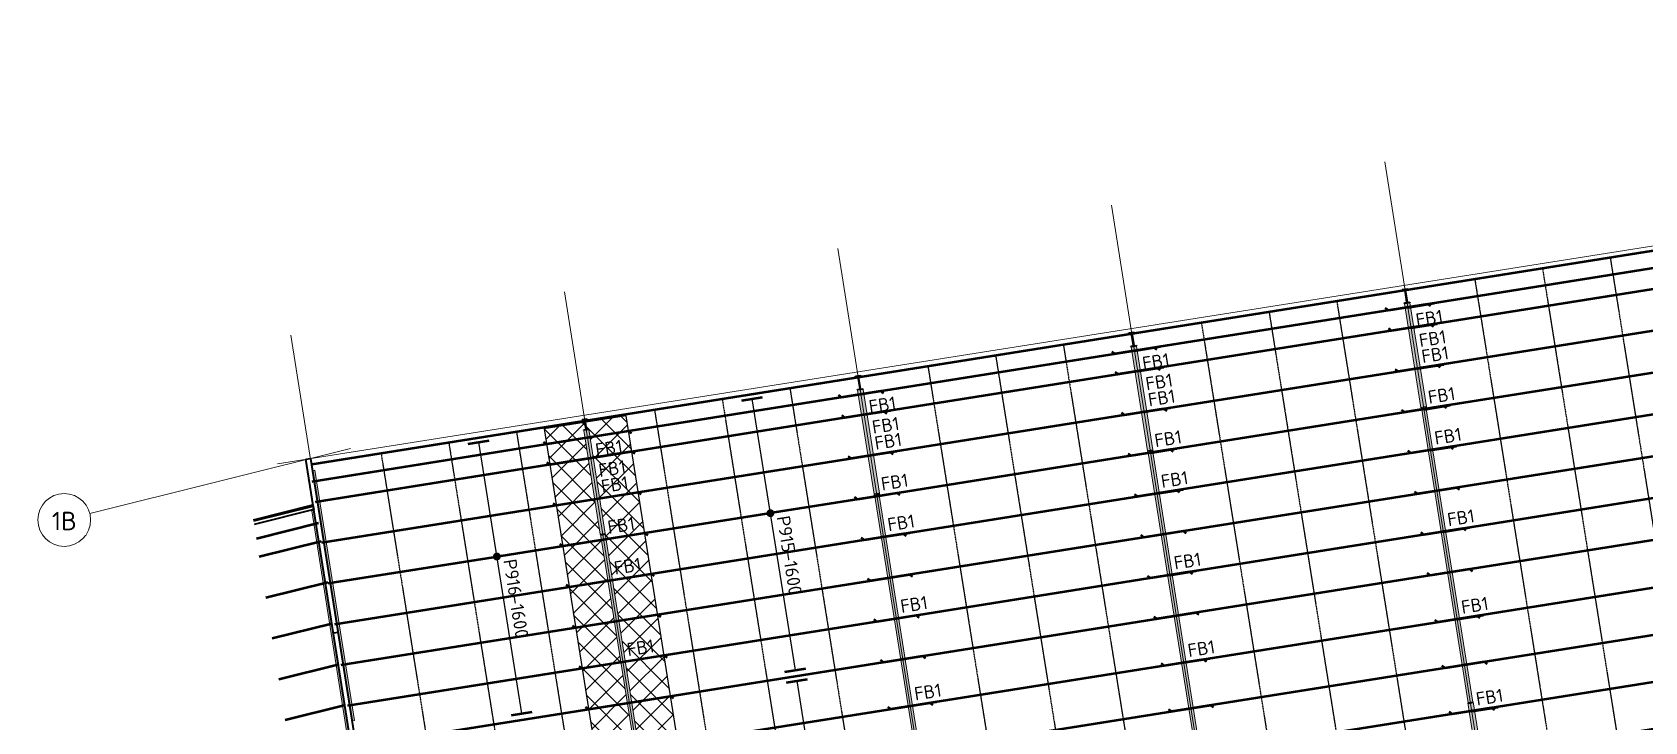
# Model space of a CAD drawing. Header units: millimetres. Extents: x 632 to 248581, y -2790 to 4057238.
# Drawn here: x 21104 to 82256, y 4028550 to 4054690 of the extents above; entities that cross this region are included whole.
import ezdxf

# ---------------------------------------------------------------- set-up
doc = ezdxf.new("R2010")
doc.units = ezdxf.units.MM
doc.linetypes.add('Dash', pattern=[7, 5, -2])
doc.linetypes.add('Hidden', pattern=[4, 3, -1])
for name, color, linetype, lineweight in [('A-010-M_LINE', 90, 'Continuous', 13), ('A-200-M_WALL_EXT', 113, 'Continuous', 13), ('S-280-A_STRUCT_FRAME', 2, 'Continuous', 18), ('S-280-M_COLUMN', 52, 'Continuous', 13), ('S-280-M_STRUCT_FRAME', 12, 'Continuous', 13), ('Z-000-T_TEXT', 131, 'Continuous', 25), ('Z-030-M_GRID', 191, 'Continuous', 13), ('Z-033_T_GRIDREF', 31, 'Continuous', 13), ('Z-060-M_DETAIL', 92, 'Continuous', 25)]:
    doc.layers.add(name, color=color, linetype=linetype, lineweight=lineweight)
doc.styles.add('ISOCPEUR_1', font='isocpeur.ttf', dxfattribs={"height": 700})
doc.styles.add('ISOCPEUR_2', font='isocpeur.ttf', dxfattribs={"height": 500})
doc.styles.add('ISOCPEUR_3', font='isocpeur.ttf', dxfattribs={"height": 2.5})

# ---------------------------------------------------------------- blocks, each defined once
blk = doc.blocks.new('NRP_Framing-Steel-Purlin C - P946 - EC250-24-4033922-S6_011 - UPPER PURLIN PLAN - PART 3')
at = {"layer": 'S-280-M_STRUCT_FRAME', "color": 1, "lineweight": 50}
blk.add_line((-2328154, 4036176), (-2325906, 4036736), dxfattribs=at)
blk.add_line((-2328154, 4036176), (-2325906, 4036736), dxfattribs=at)
blk = doc.blocks.new('NRP_Framing-Steel-Purlin C - P946 - EC250-24-4133020-S6_011 - UPPER PURLIN PLAN - PART 3')
at = {"layer": 'S-280-M_STRUCT_FRAME', "color": 1, "lineweight": 50}
blk.add_line((-2235857, 4052639), (-2325947, 4038306), dxfattribs=at)
blk.add_line((-2235857, 4052639), (-2325947, 4038306), dxfattribs=at)
blk = doc.blocks.new('NRP_Framing-Steel-Purlin Z - P916 - EZ250-24-4044863-S6_011 - UPPER PURLIN PLAN - PART 3')
at = {"layer": 'S-280-M_STRUCT_FRAME', "color": 1, "lineweight": 50}
blk.add_line((-2327938, 4034812), (-2325590, 4035397), dxfattribs=at)
blk = doc.blocks.new('NRP_Framing-Steel-Purlin Z - P916 - EZ250-24-4104541-S6_011 - UPPER PURLIN PLAN - PART 3')
at = {"layer": 'S-280-M_STRUCT_FRAME', "color": 1, "lineweight": 50}
blk.add_line((-2328047, 4035503), (-2325699, 4036089), dxfattribs=at)
blk = doc.blocks.new('NRP_Framing-Steel-Purlin Z - P916 - EZ250-24-4044943-S6_011 - UPPER PURLIN PLAN - PART 3')
at = {"layer": 'S-280-M_STRUCT_FRAME', "color": 1, "lineweight": 50}
blk.add_line((-2327692, 4033258), (-2325343, 4033844), dxfattribs=at)
blk = doc.blocks.new('NRP_Framing-Steel-Purlin Z - P916 - EZ250-24-4044941-S6_011 - UPPER PURLIN PLAN - PART 3')
at = {"layer": 'S-280-M_STRUCT_FRAME', "color": 1, "lineweight": 50}
blk.add_line((-2327447, 4031712), (-2325182, 4032277), dxfattribs=at)
blk = doc.blocks.new('NRP_Framing-Steel-Purlin Z - P916 - EZ250-24-4044940-S6_011 - UPPER PURLIN PLAN - PART 3')
at = {"layer": 'S-280-M_STRUCT_FRAME', "color": 1, "lineweight": 50}
blk.add_line((-2327202, 4030166), (-2324962, 4030725), dxfattribs=at)
blk = doc.blocks.new('NRP_Framing-Steel-Purlin Z - P916 - EZ250-24-4044939-S6_011 - UPPER PURLIN PLAN - PART 3')
at = {"layer": 'S-280-M_STRUCT_FRAME', "color": 1, "lineweight": 50}
blk.add_line((-2326957, 4028620), (-2324717, 4029179), dxfattribs=at)
blk = doc.blocks.new('NRP_Framing-Steel-Purlin Z - P915 - EZ250-19-4046629-S6_011 - UPPER PURLIN PLAN - PART 3')
at = {"layer": 'S-280-M_STRUCT_FRAME', "color": 3, "lineweight": 50}
for p, q in [((-2250939, 4039280), (-2262790, 4037395)), ((-2250824, 4039198), (-2250939, 4039280)), ((-2262790, 4037395), (-2262904, 4037477))]:
    blk.add_line(p, q, dxfattribs=at)
blk = doc.blocks.new('NRP_Framing-Steel-Purlin Z - P915 - EZ250-19-4046631-S6_011 - UPPER PURLIN PLAN - PART 3')
at = {"layer": 'S-280-M_STRUCT_FRAME', "color": 3, "lineweight": 50}
for p, q in [((-2302787, 4031032), (-2315452, 4029017)), ((-2302672, 4030949), (-2302787, 4031032)), ((-2315452, 4029017), (-2315567, 4029099))]:
    blk.add_line(p, q, dxfattribs=at)
blk = doc.blocks.new('NRP_Framing-Steel-Purlin Z - P916 - EZ250-24-4046571-S6_011 - UPPER PURLIN PLAN - PART 3')
at = {"layer": 'S-280-M_STRUCT_FRAME', "color": 1, "lineweight": 50}
for p, q in [((-2312341, 4029512), (-2324353, 4027601)), ((-2312227, 4029429), (-2312341, 4029512))]:
    blk.add_line(p, q, dxfattribs=at)
blk = doc.blocks.new('NRP_Framing-Steel-Purlin Z - P916 - EZ250-24-4046795-S6_011 - UPPER PURLIN PLAN - PART 3')
at = {"layer": 'S-280-M_STRUCT_FRAME', "color": 1, "lineweight": 50}
for p, q in [((-2313076, 4034150), (-2325087, 4032239)), ((-2312962, 4034067), (-2313076, 4034150))]:
    blk.add_line(p, q, dxfattribs=at)
blk = doc.blocks.new('NRP_Framing-Steel-Purlin Z - P915 - EZ250-19-V3-S6_011 - UPPER PURLIN PLAN - PART 3')
at = {"layer": 'S-280-M_STRUCT_FRAME', "color": 3, "lineweight": 50}
for p, q in [((-2303766, 4037216), (-2308408, 4036478)), ((-2303652, 4037134), (-2303766, 4037216)), ((-2308703, 4036431), (-2316432, 4035201)), ((-2316432, 4035201), (-2316546, 4035284))]:
    blk.add_line(p, q, dxfattribs=at)
blk = doc.blocks.new('NRP_Framing-Steel-Purlin Z - P916 - EZ250-24-V4-S6_011 - UPPER PURLIN PLAN - PART 3')
at = {"layer": 'S-280-M_STRUCT_FRAME', "color": 1, "lineweight": 50}
for p, q in [((-2313321, 4035696), (-2318778, 4034828)), ((-2313206, 4035614), (-2313321, 4035696)), ((-2319072, 4034781), (-2325333, 4033785))]:
    blk.add_line(p, q, dxfattribs=at)
blk = doc.blocks.new('NRP_Framing-Steel-Purlin Z - P914 - EZ250-15-4047702-S6_011 - UPPER PURLIN PLAN - PART 3')
at = {"layer": 'S-280-M_STRUCT_FRAME', "color": 150, "lineweight": 50}
for p, q in [((-2249555, 4030544), (-2261406, 4028659)), ((-2249440, 4030462), (-2249555, 4030544)), ((-2261406, 4028659), (-2261520, 4028742))]:
    blk.add_line(p, q, dxfattribs=at)
blk = doc.blocks.new('NRP_Framing-Steel-EA - RA728 - 90x90x8EA-4104764-S6_011 - UPPER PURLIN PLAN - PART 3')
at = {"layer": 'S-280-M_STRUCT_FRAME', "linetype": 'Dash'}
blk.add_hatch(color=9, dxfattribs=at).paths.add_polyline_path([(-2323128, 4018732), (-2323039, 4018746), (-2325860, 4036557), (-2325949, 4036543), (-2324277, 4025985)])
at = {"layer": 'S-280-M_STRUCT_FRAME', "color": 55}
for p, q in [((-2325949, 4036543), (-2325860, 4036557)), ((-2323128, 4018732), (-2325949, 4036543)), ((-2325860, 4036557), (-2324087, 4025364)), ((-2323039, 4018746), (-2323128, 4018732)), ((-2323128, 4018731), (-2323047, 4018744)), ((-2323128, 4018732), (-2323128, 4018731))]:
    blk.add_line(p, q, dxfattribs=at)
at = {"layer": 'S-280-M_STRUCT_FRAME', "color": 55, "linetype": 'Dash'}
for p, q in [((-2323047, 4018744), (-2323046, 4018737)), ((-2323046, 4018737), (-2323038, 4018738))]:
    blk.add_line(p, q, dxfattribs=at)
blk = doc.blocks.new('NRP_Bridging Plan _v2_ - 3 Rows-4056164-S6_011 - UPPER PURLIN PLAN - PART 3')
at = {"layer": 'Z-060-M_DETAIL', "linetype": 'Hidden'}
for p, q in [((2270, -10100), (2270, 9588)), ((4870, -10100), (4870, 9588)), ((7470, -10100), (7470, 9588))]:
    blk.add_line(p, q, dxfattribs=at)
blk = doc.blocks.new('NRP_Extent _v2_ - 1-200-4253864-S6_011 - UPPER PURLIN PLAN - PART 3')
at = {"layer": 'Z-060-M_DETAIL'}
blk.add_hatch(color=256, dxfattribs=at).paths.add_polyline_path([(145, -39), (150, 0), (145, 39), (130, 75), (106, 106), (75, 130), (39, 145), (0, 150), (-39, 145), (-75, 130), (-106, 106), (-130, 75), (-145, 39), (-150, 0), (-145, -39), (-130, -75), (-106, -106), (-75, -130), (-39, -145), (0, -150), (39, -145), (75, -130), (106, -106), (130, -75)])
at = {"layer": 'Z-060-M_DETAIL', "lineweight": 50}
for p, q in [((-4395, -400), (-4395, 400)), ((6032, -400), (6032, 400))]:
    blk.add_line(p, q, dxfattribs=at)
at = {"layer": 'Z-060-M_DETAIL'}
blk.add_line((6032, 0), (-4395, 0), dxfattribs=at)
blk = doc.blocks.new('NRP_Extent _v2_ - 1-200-4253866-S6_011 - UPPER PURLIN PLAN - PART 3')
at = {"layer": 'Z-060-M_DETAIL'}
blk.add_hatch(color=256, dxfattribs=at).paths.add_polyline_path([(145, -39), (150, 0), (145, 39), (130, 75), (106, 106), (75, 130), (39, 145), (0, 150), (-39, 145), (-75, 130), (-106, 106), (-130, 75), (-145, 39), (-150, 0), (-145, -39), (-129, -76), (-106, -106), (-75, -130), (-39, -145), (0, -150), (39, -145), (75, -130), (106, -106), (130, -75)])
at = {"layer": 'Z-060-M_DETAIL', "lineweight": 50}
for p, q in [((-3358, -400), (-3358, 400)), ((5087, -400), (5087, 400))]:
    blk.add_line(p, q, dxfattribs=at)
at = {"layer": 'Z-060-M_DETAIL'}
blk.add_line((5087, 0), (-3358, 0), dxfattribs=at)
blk = doc.blocks.new('Grid - NRP_Grid-Head-320187-S6_011 - UPPER PURLIN PLAN - PART 3')
at = {"layer": 'Z-033_T_GRIDREF'}
blk.add_circle((0, 0), 5, dxfattribs=at)
blk = doc.blocks.new('NRP_Fly Brace BN - FB1-4028766-S6_011 - UPPER PURLIN PLAN - PART 3')
at = {"layer": 'Z-000-T_TEXT'}
blk.add_line((0, 0), (5, 0), dxfattribs=at)
at = {"layer": 'Z-000-T_TEXT', "lineweight": 13, "insert": (1.11, 3.49), "char_height": 2.5, "width": 6.0928, "attachment_point": 1, "style": 'ISOCPEUR_3'}
blk.add_mtext('FB1', dxfattribs=at)
blk = doc.blocks.new('NRP_Fly Brace BN - FB1-4067984-S6_011 - UPPER PURLIN PLAN - PART 3')
at = {"layer": 'Z-000-T_TEXT'}
blk.add_line((0, 0), (5, 0), dxfattribs=at)
at = {"layer": 'Z-000-T_TEXT', "lineweight": 13, "insert": (1.11, -1.27), "char_height": 2.5, "width": 6.0928, "attachment_point": 1, "style": 'ISOCPEUR_3'}
blk.add_mtext('FB1', dxfattribs=at)

msp = doc.modelspace()

# ---------------------------------------------------------------- hatches: boundary and pattern name
at = {"layer": 'S-280-M_COLUMN'}
for points in [[(73143.3, 4044412.2), (73349.7, 4044444.9), (73347.6, 4044458), (73255.8, 4044445.3), (73249.9, 4044449.6), (73247, 4044456.2), (73173.6, 4044931.4), (73177.9, 4044937.2), (73184.5, 4044940.2), (73269.1, 4044953.6), (73267.1, 4044966.6), (73060.7, 4044933.9), (73062.7, 4044920.9), (73154.6, 4044933.5), (73160.4, 4044929.3), (73163.4, 4044922.7), (73236.7, 4044447.5), (73232.5, 4044441.6), (73225.9, 4044438.7), (73141.2, 4044425.3)], [(62772.6, 4042769.6), (62979, 4042802.3), (62976.9, 4042815.3), (62885.1, 4042802.7), (62879.2, 4042807), (62876.3, 4042813.6), (62802.9, 4043288.8), (62807.2, 4043294.6), (62813.8, 4043297.6), (62898.4, 4043311), (62896.4, 4043324), (62689.9, 4043291.3), (62692, 4043278.3), (62783.8, 4043290.9), (62789.7, 4043286.7), (62792.7, 4043280), (62866, 4042804.9), (62861.8, 4042799), (62855.1, 4042796.1), (62770.5, 4042782.7)], [(52401.8, 4041127), (52608.3, 4041159.7), (52606.2, 4041172.7), (52514.4, 4041160.1), (52508.5, 4041164.3), (52505.5, 4041171), (52432.2, 4041646.1), (52436.4, 4041652), (52443.1, 4041654.9), (52527.7, 4041668.3), (52525.6, 4041681.4), (52319.2, 4041648.7), (52321.3, 4041635.7), (52413.1, 4041648.3), (52419, 4041644), (52421.9, 4041637.4), (52495.3, 4041162.2), (52491, 4041156.4), (52484.4, 4041153.4), (52399.8, 4041140)], [(42027.4, 4039607.1), (42203.2, 4039634.9), (42201.2, 4039647.6), (42122.5, 4039636.7), (42117.8, 4039640.1), (42115.4, 4039645.5), (42060, 4040005), (42063.4, 4040009.8), (42068.8, 4040012.2), (42141.6, 4040023.7), (42139.6, 4040036.3), (41963.8, 4040008.5), (41965.8, 4039995.9), (42044.5, 4040006.8), (42049.2, 4040003.3), (42051.6, 4039997.9), (42107, 4039638.4), (42103.6, 4039633.7), (42098.2, 4039631.3), (42025.4, 4039619.7)]]:
    msp.add_hatch(color=256, dxfattribs=at).paths.add_polyline_path(points)
at = {"layer": 'S-280-M_STRUCT_FRAME'}
for points in [[(73768.5, 4040465.2), (73974.9, 4040497.9), (73351.2, 4044435.6), (73144.8, 4044402.9), (73504, 4042134.5)], [(63397.7, 4038822.6), (63604.2, 4038855.3), (62980.5, 4042793), (62774, 4042760.3), (62873.2, 4042134.5)], [(53027, 4037180), (53233.4, 4037212.7), (52609.8, 4041150.4), (52403.3, 4041117.7), (52881.7, 4038097.2)], [(73775.5, 4040420.9), (73794.2, 4040423.9), (73787.3, 4040467), (73768.6, 4040464.1)], [(73956.2, 4040494.6), (73787.3, 4040467.8), (75561.1, 4029268.7), (75730, 4029295.5)], [(73963.1, 4040450.6), (73981.9, 4040453.6), (73974.9, 4040496.7), (73956.3, 4040493.8), (73963.1, 4040451)], [(73982.1, 4040452.4), (73981.9, 4040453.6), (73972.3, 4040451)], [(42023, 4039596.5), (42646.7, 4035658.8), (42834.3, 4035688.6), (42210.6, 4039626.3)], [(63404.8, 4038778.3), (63423.5, 4038781.2), (63416.6, 4038824.4), (63397.9, 4038821.5)], [(63585.5, 4038852), (63416.6, 4038825.2), (65190.4, 4027626.1), (65359.3, 4027652.9)], [(63592.4, 4038808), (63611.2, 4038811), (63604.2, 4038854.1), (63585.6, 4038851.2), (63592.4, 4038808.4)], [(63611.4, 4038809.8), (63611.2, 4038811), (63601.6, 4038808.4)], [(31819.1, 4038083.2), (31730.2, 4038069.1), (33232.7, 4028583.1), (33321.6, 4028597.2)], [(53034, 4037135.6), (53052.8, 4037138.6), (53045.8, 4037181.8), (53027.2, 4037178.8)], [(54819.7, 4025983.5), (54988.6, 4026010.3), (53214.7, 4037209.3), (53045.8, 4037182.6), (54819.4, 4025985.4)], [(53221.7, 4037165.4), (53240.5, 4037168.3), (53233.4, 4037211.5), (53214.9, 4037208.6), (53221.6, 4037165.8)], [(53240.6, 4037167.2), (53240.5, 4037168.3), (53230.9, 4037165.8)], [(42652.7, 4035620.7), (42662.1, 4035622.2), (42654.8, 4035658.8), (42646.9, 4035657.6)], [(44449, 4024340.9), (44617.8, 4024367.6), (42825, 4035686.7), (42656.1, 4035660), (44188.5, 4025985.4)], [(42831, 4035649), (42840.4, 4035650.4), (42834.3, 4035687.3), (42825.1, 4035685.8), (42829.7, 4035657.3)], [(42840.6, 4035649.2), (42840.4, 4035650.4), (42831.2, 4035647.8)], [(76166, 4025328.3), (76372.4, 4025361), (75748.8, 4029298.1), (75542.4, 4029265.4), (76061.9, 4025985.4)], [(75730, 4029295.5), (75694.3, 4029289.4), (75697.2, 4029289.9)], [(33233.9, 4028575.3), (33241.8, 4028576.6), (33240.7, 4028583.7), (33232.7, 4028583.1)]]:
    msp.add_hatch(color=9, dxfattribs=at).paths.add_polyline_path(points)
at = {"layer": 'Z-060-M_DETAIL', "lineweight": 18}
h = msp.add_hatch(dxfattribs=at)
h.set_pattern_fill('FP_4', color=8, style=0, pattern_type=2)
h.set_pattern_definition([(45, (2357652.53, 0), (-424.26407, 424.26407), []), (135, (2357652.53, 0), (-424.26407, -424.26407), [])])
h.paths.add_polyline_path([(46698.9, 4000614.6), (49810.5, 4001105.2), (46734.2, 4020527.4), (45281.8, 4020297.4), (45883.8, 4016496.6), (45865.1, 4016492.9), (47645.4, 4005263.3), (47653.4, 4005263.3), (48283.1, 4001287.5), (48095.5, 4001257.8), (47465.7, 4005234.9), (47474.9, 4005236.3), (45696.1, 4016466.8), (45677.4, 4016463.9), (45075.3, 4020264.7), (43622.9, 4020034.6), (46517.2, 4001761.7)])
h.paths.add_polyline_path([(43579.9, 4020306.2), (45032.3, 4020536.3), (44430.2, 4024337.5), (44449, 4024340.9), (42660.8, 4035620.7), (42652.7, 4035620.7), (42023, 4039596.5), (42210.6, 4039626.3), (42840.4, 4035649.2), (42831.2, 4035647.7), (44620, 4024367.6), (44636.7, 4024370.2), (45238.7, 4020569), (46691.1, 4020799), (43626.3, 4040148.8), (40515.4, 4039653.9), (43306.4, 4022033)])

# ---------------------------------------------------------------- linework, layer by layer
at = {"layer": 'A-010-M_LINE', "lineweight": 25}
for p, q in [((43626.3, 4040148.8), (40515.4, 4039653.9)), ((49810.5, 4001105.2), (43626.3, 4040148.8)), ((40515.4, 4039653.9), (46698.9, 4000614.6))]:
    msp.add_line(p, q, dxfattribs=at)
at = {"layer": 'A-200-M_WALL_EXT', "lineweight": 35}
for p, q in [((31484.7, 4038500.6), (31657.5, 4038528)), ((35649.9, 4012203.4), (31484.7, 4038500.6)), ((31657.5, 4038528), (35822.7, 4012230.8)), ((29494, 4036206.8), (31742.9, 4036769.4)), ((31742.9, 4036769.4), (31785.3, 4036599.6)), ((31785.3, 4036599.6), (29521.5, 4036033.3)), ((32527.6, 4031916), (32700.5, 4031943.4))]:
    msp.add_line(p, q, dxfattribs=at)
at = {"layer": 'S-280-M_COLUMN', "lineweight": 35}
for p, q in [((73060.7, 4044933.9), (73267.1, 4044966.6)), ((73062.7, 4044920.9), (73060.7, 4044933.9)), ((73147.4, 4044934.3), (73062.7, 4044920.9)), ((73237.5, 4044454.7), (73163.4, 4044922.7)), ((73172.9, 4044924.2), (73247, 4044456.2)), ((73269.1, 4044953.6), (73184.5, 4044940.2)), ((73267.1, 4044966.6), (73269.1, 4044953.6)), ((73141.2, 4044425.3), (73225.9, 4044438.7)), ((73143.3, 4044412.2), (73141.2, 4044425.3)), ((73349.7, 4044444.9), (73143.3, 4044412.2)), ((73263, 4044444.6), (73347.6, 4044458)), ((73347.6, 4044458), (73349.7, 4044444.9)), ((62689.9, 4043291.3), (62896.4, 4043324)), ((62692, 4043278.3), (62689.9, 4043291.3)), ((62776.6, 4043291.7), (62692, 4043278.3)), ((62770.5, 4042782.7), (62855.1, 4042796.1)), ((62772.6, 4042769.6), (62770.5, 4042782.7)), ((62979, 4042802.3), (62772.6, 4042769.6)), ((62866.8, 4042812.1), (62792.7, 4043280)), ((62802.1, 4043281.5), (62876.3, 4042813.6)), ((62898.4, 4043311), (62813.8, 4043297.6)), ((62892.3, 4042801.9), (62976.9, 4042815.3)), ((62896.4, 4043324), (62898.4, 4043311)), ((62976.9, 4042815.3), (62979, 4042802.3)), ((52319.2, 4041648.7), (52525.6, 4041681.4)), ((52321.3, 4041635.7), (52319.2, 4041648.7)), ((52405.9, 4041649.1), (52321.3, 4041635.7)), ((52496.1, 4041169.5), (52421.9, 4041637.4)), ((52431.4, 4041638.9), (52505.5, 4041171)), ((52527.7, 4041668.3), (52443.1, 4041654.9)), ((52525.6, 4041681.4), (52527.7, 4041668.3)), ((52399.8, 4041140), (52484.4, 4041153.4)), ((52401.8, 4041127), (52399.8, 4041140)), ((52608.3, 4041159.7), (52401.8, 4041127)), ((52521.6, 4041159.3), (52606.2, 4041172.7)), ((52606.2, 4041172.7), (52608.3, 4041159.7)), ((41963.8, 4040008.5), (42139.6, 4040036.3)), ((41965.8, 4039995.9), (41963.8, 4040008.5)), ((42038.6, 4040007.4), (41965.8, 4039995.9)), ((42107.6, 4039644.3), (42051.6, 4039997.9)), ((42059.3, 4039999.1), (42115.4, 4039645.5)), ((42141.6, 4040023.7), (42068.8, 4040012.2)), ((42139.6, 4040036.3), (42141.6, 4040023.7)), ((42025.4, 4039619.7), (42098.2, 4039631.3)), ((42027.4, 4039607.1), (42025.4, 4039619.7)), ((42203.2, 4039634.9), (42027.4, 4039607.1)), ((42128.4, 4039636.1), (42201.2, 4039647.6)), ((42201.2, 4039647.6), (42203.2, 4039634.9))]:
    msp.add_line(p, q, dxfattribs=at)
for centre, radius, start, end in [((73149.6, 4044920.5), 14, 9.000328, 99.000328), ((73186.7, 4044926.4), 14, 99.000328, 189.000328), ((73223.7, 4044452.5), 14, 279.000328, 9.000328), ((73260.8, 4044458.4), 14, 189.000328, 279.000328), ((62778.8, 4043277.9), 14, 9.000328, 99.000328), ((62816, 4043283.7), 14, 99.000328, 189.000328), ((62853, 4042809.9), 14, 279.000328, 9.000328), ((62890.1, 4042815.8), 14, 189.000328, 279.000328), ((52408.1, 4041635.2), 14, 9.000328, 99.000328), ((52445.3, 4041641.1), 14, 99.000328, 189.000328), ((52482.2, 4041167.3), 14, 279.000328, 9.000328), ((52519.4, 4041173.1), 14, 189.000328, 279.000328), ((42040.4, 4039996.1), 11.4, 9.000328, 99.000328), ((42070.6, 4040000.9), 11.4, 99.000328, 189.000328), ((42096.4, 4039642.5), 11.4, 279.000328, 9.000328), ((42126.6, 4039647.3), 11.4, 189.000328, 279.000328)]:
    msp.add_arc(centre, radius, start, end, dxfattribs=at)
at = {"layer": 'S-280-M_STRUCT_FRAME', "color": 55}
for p, q in [((73144.8, 4044402.9), (73351.2, 4044435.6)), ((73768.5, 4040465.2), (73144.8, 4044402.9)), ((73974.9, 4040497.9), (73351.2, 4044435.6)), ((62774, 4042760.3), (62980.5, 4042793)), ((63397.7, 4038822.6), (62774, 4042760.3)), ((63604.2, 4038855.3), (62980.5, 4042793)), ((52403.3, 4041117.7), (52609.8, 4041150.4)), ((53027, 4037180), (52403.3, 4041117.7)), ((53233.4, 4037212.7), (52609.8, 4041150.4)), ((73974.9, 4040497.9), (73768.5, 4040465.2)), ((73768.5, 4040465.2), (73768.6, 4040464.1)), ((73768.6, 4040464.1), (73787.4, 4040467)), ((73768.6, 4040464.1), (73775.5, 4040420.9)), ((73794.2, 4040423.9), (73775.5, 4040420.9)), ((73775.5, 4040420.9), (73775.7, 4040419.7)), ((73775.7, 4040419.7), (73794.4, 4040422.7)), ((73787.3, 4040467.8), (73956.2, 4040494.6)), ((75561.1, 4029268.7), (73787.3, 4040467.8)), ((75730, 4029295.5), (73956.2, 4040494.6)), ((73956.3, 4040493.8), (73975.1, 4040496.8)), ((73981.9, 4040453.6), (73963.1, 4040450.6)), ((73963.3, 4040449.5), (73982.1, 4040452.4)), ((73975.1, 4040496.8), (73974.9, 4040497.9)), ((73981.9, 4040453.6), (73975.1, 4040496.8)), ((73982.1, 4040452.4), (73981.9, 4040453.6)), ((42023, 4039596.5), (42210.6, 4039626.3)), ((42646.7, 4035658.8), (42023, 4039596.5)), ((42834.3, 4035688.6), (42210.6, 4039626.3)), ((63604.2, 4038855.3), (63397.7, 4038822.6)), ((63397.7, 4038822.6), (63397.9, 4038821.5)), ((63397.9, 4038821.5), (63416.7, 4038824.4)), ((63397.9, 4038821.5), (63404.8, 4038778.3)), ((63423.5, 4038781.2), (63404.8, 4038778.3)), ((63404.8, 4038778.3), (63404.9, 4038777.1)), ((63404.9, 4038777.1), (63423.7, 4038780.1)), ((63416.6, 4038825.2), (63585.5, 4038852)), ((65190.4, 4027626.1), (63416.6, 4038825.2)), ((65359.3, 4027652.9), (63585.5, 4038852)), ((63585.6, 4038851.2), (63604.3, 4038854.2)), ((63611.2, 4038811), (63592.4, 4038808)), ((63592.6, 4038806.8), (63611.4, 4038809.8)), ((63604.3, 4038854.2), (63604.2, 4038855.3)), ((63611.2, 4038811), (63604.3, 4038854.2)), ((63611.4, 4038809.8), (63611.2, 4038811)), ((31730.2, 4038069.1), (31819.1, 4038083.2)), ((31819.1, 4038083.2), (33321.6, 4028597.2)), ((53233.4, 4037212.7), (53027, 4037180)), ((53027, 4037180), (53027.2, 4037178.8)), ((53027.2, 4037178.8), (53046, 4037181.8)), ((53027.2, 4037178.8), (53034, 4037135.6)), ((53052.8, 4037138.6), (53034, 4037135.6)), ((53034, 4037135.6), (53034.2, 4037134.5)), ((53034.2, 4037134.5), (53053, 4037137.5)), ((53045.8, 4037182.6), (53214.7, 4037209.3)), ((54819.7, 4025983.5), (53045.8, 4037182.6)), ((54988.6, 4026010.3), (53214.7, 4037209.3)), ((53214.9, 4037208.6), (53233.6, 4037211.5)), ((53240.5, 4037168.3), (53221.7, 4037165.4)), ((53221.9, 4037164.2), (53240.6, 4037167.2)), ((53233.6, 4037211.5), (53233.4, 4037212.7)), ((53240.5, 4037168.3), (53233.6, 4037211.5)), ((53240.6, 4037167.2), (53240.5, 4037168.3)), ((42834.3, 4035688.6), (42646.7, 4035658.8)), ((42646.7, 4035658.8), (42646.9, 4035657.6)), ((42646.9, 4035657.6), (42656.3, 4035659.1)), ((42646.9, 4035657.6), (42652.7, 4035620.7)), ((42662.1, 4035622.2), (42652.7, 4035620.7)), ((42652.7, 4035620.7), (42652.9, 4035619.5)), ((42652.9, 4035619.5), (42662.3, 4035621)), ((42656.1, 4035660), (42825, 4035686.7)), ((44449, 4024340.9), (42656.1, 4035660)), ((44617.8, 4024367.6), (42825, 4035686.7)), ((42825.1, 4035685.8), (42834.5, 4035687.3)), ((42840.4, 4035650.4), (42831, 4035649)), ((42831.2, 4035647.7), (42840.6, 4035649.2)), ((42834.5, 4035687.3), (42834.3, 4035688.6)), ((42840.4, 4035650.4), (42834.5, 4035687.3)), ((42840.6, 4035649.2), (42840.4, 4035650.4)), ((75542.4, 4029265.4), (75748.8, 4029298.1)), ((75730, 4029295.5), (75561.1, 4029268.7)), ((76372.4, 4025361), (75748.8, 4029298.1)), ((76166, 4025328.3), (75542.4, 4029265.4)), ((33321.6, 4028597.2), (33232.7, 4028583.1)), ((33233.9, 4028575.3), (33241.8, 4028576.6)), ((33240.7, 4028583.7), (33321.7, 4028596.5)), ((33241.8, 4028576.6), (33240.7, 4028583.7)), ((33321.7, 4028596.5), (33321.6, 4028597.2))]:
    msp.add_line(p, q, dxfattribs=at)
at = {"layer": 'S-280-M_STRUCT_FRAME', "color": 55, "linetype": 'Dash'}
for p, q in [((73787.4, 4040467.1), (73867.1, 4040479.7)), ((73873.9, 4040436.5), (73794.3, 4040423.9)), ((73794.5, 4040422.7), (73963.3, 4040449.5)), ((73867.1, 4040479.7), (73873.9, 4040436.5)), ((73876.6, 4040481.2), (73956.2, 4040493.8)), ((73876.6, 4040481.2), (73876.6, 4040481.3)), ((73883.4, 4040438), (73876.6, 4040481.2)), ((73963.1, 4040450.6), (73883.4, 4040438)), ((63416.7, 4038824.4), (63496.4, 4038837.1)), ((63503.2, 4038793.9), (63423.6, 4038781.2)), ((63423.8, 4038780.1), (63592.5, 4038806.8)), ((63496.4, 4038837.1), (63503.2, 4038793.9)), ((63505.9, 4038838.6), (63585.5, 4038851.2)), ((63505.9, 4038838.6), (63505.9, 4038838.7)), ((63512.7, 4038795.4), (63505.9, 4038838.6)), ((63592.4, 4038808), (63512.7, 4038795.4)), ((53046, 4037181.8), (53125.7, 4037194.4)), ((53132.5, 4037151.2), (53052.9, 4037138.6)), ((53053, 4037137.5), (53221.8, 4037164.2)), ((53125.7, 4037194.4), (53132.5, 4037151.2)), ((53135.1, 4037195.9), (53135.1, 4037196)), ((53135.1, 4037195.9), (53214.8, 4037208.5)), ((53142, 4037152.7), (53135.1, 4037195.9)), ((53221.6, 4037165.4), (53142, 4037152.7)), ((42656.3, 4035659.1), (42736.2, 4035671.7)), ((42742, 4035634.9), (42662.1, 4035622.2)), ((42662.3, 4035621), (42831.1, 4035647.7)), ((42736.2, 4035671.7), (42742, 4035634.9)), ((42745.2, 4035673.2), (42825.1, 4035685.8)), ((42745.2, 4035673.2), (42745.2, 4035673.3)), ((42751, 4035636.3), (42745.2, 4035673.2)), ((42830.9, 4035649), (42751, 4035636.3)), ((75561.3, 4029267.8), (75642.1, 4029280.6)), ((75642.1, 4029280.6), (75646.6, 4029251.9)), ((75649.3, 4029281.7), (75730.2, 4029294.5)), ((75649.3, 4029281.7), (75649.3, 4029281.8)), ((75653.8, 4029253.1), (75649.3, 4029281.7)), ((75730.2, 4029294.5), (75730, 4029295.5)), ((75734.7, 4029265.9), (75730.2, 4029294.5)), ((75561.1, 4029268.7), (75561.3, 4029267.8)), ((75561.3, 4029267.7), (75565.8, 4029239.1)), ((75646.6, 4029251.9), (75565.8, 4029239.1)), ((75565.8, 4029239.1), (75566, 4029238.1)), ((75566, 4029238.1), (75734.8, 4029264.9)), ((75734.7, 4029265.9), (75653.8, 4029253.1)), ((75734.8, 4029264.9), (75734.7, 4029265.9))]:
    msp.add_line(p, q, dxfattribs=at)
at = {"layer": 'Z-030-M_GRID'}
for p, q in [((30403.7, 4038329.4), (133694.3, 4054689.6)), ((80440.2, 3999010.7), (72399.5, 4049776.3)), ((70065.4, 3997394.2), (62028.8, 4048133.6)), ((59694.7, 3995751.2), (51658, 4046491)), ((49323.9, 3994109), (41287.3, 4044848.4)), ((38957.4, 3992440.2), (30916.6, 4043205.8))]:
    msp.add_line(p, q, dxfattribs=at)

# ---------------------------------------------------------------- block references
at = {"layer": 'S-280-M_STRUCT_FRAME', "color": 1, "lineweight": 50}
for name, p in [('NRP_Framing-Steel-Purlin C - P946 - EC250-24-4133020-S6_011 - UPPER PURLIN PLAN - PART 3', (2357652.5, 0)), ('NRP_Framing-Steel-Purlin Z - P916 - EZ250-24-4046571-S6_011 - UPPER PURLIN PLAN - PART 3', (2356060.7, 10050.1)), ('NRP_Framing-Steel-Purlin Z - P916 - EZ250-24-4046571-S6_011 - UPPER PURLIN PLAN - PART 3', (2356183.1, 9277)), ('NRP_Framing-Steel-Purlin Z - P916 - EZ250-24-4046571-S6_011 - UPPER PURLIN PLAN - PART 3', (2356428, 7730.9)), ('NRP_Framing-Steel-Purlin C - P946 - EC250-24-4033922-S6_011 - UPPER PURLIN PLAN - PART 3', (2357652.5, 0)), ('NRP_Framing-Steel-Purlin Z - P916 - EZ250-24-4104541-S6_011 - UPPER PURLIN PLAN - PART 3', (2357652.5, 0)), ('NRP_Framing-Steel-Purlin Z - P916 - EZ250-24-4044863-S6_011 - UPPER PURLIN PLAN - PART 3', (2357652.5, 0)), ('NRP_Framing-Steel-Purlin Z - P916 - EZ250-24-V4-S6_011 - UPPER PURLIN PLAN - PART 3', (2357652.5, 0)), ('NRP_Framing-Steel-Purlin Z - P916 - EZ250-24-4044943-S6_011 - UPPER PURLIN PLAN - PART 3', (2357652.5, 0)), ('NRP_Framing-Steel-Purlin Z - P916 - EZ250-24-4046795-S6_011 - UPPER PURLIN PLAN - PART 3', (2357652.5, 0)), ('NRP_Framing-Steel-Purlin Z - P916 - EZ250-24-4046571-S6_011 - UPPER PURLIN PLAN - PART 3', (2357162.7, 3092.3)), ('NRP_Framing-Steel-Purlin Z - P916 - EZ250-24-4044941-S6_011 - UPPER PURLIN PLAN - PART 3', (2357652.5, 0)), ('NRP_Framing-Steel-Purlin Z - P916 - EZ250-24-4044940-S6_011 - UPPER PURLIN PLAN - PART 3', (2357652.5, 0)), ('NRP_Framing-Steel-Purlin Z - P916 - EZ250-24-4046571-S6_011 - UPPER PURLIN PLAN - PART 3', (2357407.6, 1546.2)), ('NRP_Framing-Steel-Purlin Z - P916 - EZ250-24-4046571-S6_011 - UPPER PURLIN PLAN - PART 3', (2357652.5, 0)), ('NRP_Framing-Steel-Purlin Z - P916 - EZ250-24-4044939-S6_011 - UPPER PURLIN PLAN - PART 3', (2357652.5, 0))]:
    msp.add_blockref(name, p, dxfattribs=at)
at = {"layer": 'S-280-M_STRUCT_FRAME', "color": 3, "lineweight": 50}
for name, p in [('NRP_Framing-Steel-Purlin Z - P915 - EZ250-19-4046629-S6_011 - UPPER PURLIN PLAN - PART 3', (2335321.5, 6750.7)), ('NRP_Framing-Steel-Purlin Z - P915 - EZ250-19-4046629-S6_011 - UPPER PURLIN PLAN - PART 3', (2335443.9, 5977.6)), ('NRP_Framing-Steel-Purlin Z - P915 - EZ250-19-4046629-S6_011 - UPPER PURLIN PLAN - PART 3', (2324951.9, 5101)), ('NRP_Framing-Steel-Purlin Z - P915 - EZ250-19-4046629-S6_011 - UPPER PURLIN PLAN - PART 3', (2325074.3, 4327.9)), ('NRP_Framing-Steel-Purlin Z - P915 - EZ250-19-4046629-S6_011 - UPPER PURLIN PLAN - PART 3', (2335688.8, 4431.5)), ('NRP_Framing-Steel-Purlin Z - P915 - EZ250-19-4046629-S6_011 - UPPER PURLIN PLAN - PART 3', (2314582.3, 3451.3)), ('NRP_Framing-Steel-Purlin Z - P915 - EZ250-19-4046629-S6_011 - UPPER PURLIN PLAN - PART 3', (2335933.7, 2885.3)), ('NRP_Framing-Steel-Purlin Z - P915 - EZ250-19-4046629-S6_011 - UPPER PURLIN PLAN - PART 3', (2314704.7, 2678.2)), ('NRP_Framing-Steel-Purlin Z - P915 - EZ250-19-4046629-S6_011 - UPPER PURLIN PLAN - PART 3', (2325319.2, 2781.8)), ('NRP_Framing-Steel-Purlin Z - P915 - EZ250-19-4046631-S6_011 - UPPER PURLIN PLAN - PART 3', (2356060.7, 10050.1)), ('NRP_Framing-Steel-Purlin Z - P915 - EZ250-19-4046631-S6_011 - UPPER PURLIN PLAN - PART 3', (2356183.1, 9277)), ('NRP_Framing-Steel-Purlin Z - P915 - EZ250-19-4046629-S6_011 - UPPER PURLIN PLAN - PART 3', (2314949.6, 1132.1)), ('NRP_Framing-Steel-Purlin Z - P915 - EZ250-19-4046629-S6_011 - UPPER PURLIN PLAN - PART 3', (2325564.1, 1235.6)), ('NRP_Framing-Steel-Purlin Z - P915 - EZ250-19-4046629-S6_011 - UPPER PURLIN PLAN - PART 3', (2336178.6, 1339.1)), ('NRP_Framing-Steel-Purlin Z - P915 - EZ250-19-4046629-S6_011 - UPPER PURLIN PLAN - PART 3', (2336423.5, -207)), ('NRP_Framing-Steel-Purlin Z - P915 - EZ250-19-4046631-S6_011 - UPPER PURLIN PLAN - PART 3', (2356428, 7730.9)), ('NRP_Framing-Steel-Purlin Z - P915 - EZ250-19-4046629-S6_011 - UPPER PURLIN PLAN - PART 3', (2315194.5, -414.1)), ('NRP_Framing-Steel-Purlin Z - P915 - EZ250-19-4046629-S6_011 - UPPER PURLIN PLAN - PART 3', (2325809, -310.6)), ('NRP_Framing-Steel-Purlin Z - P915 - EZ250-19-4046629-S6_011 - UPPER PURLIN PLAN - PART 3', (2315439.4, -1960.3)), ('NRP_Framing-Steel-Purlin Z - P915 - EZ250-19-4046629-S6_011 - UPPER PURLIN PLAN - PART 3', (2326053.9, -1856.7)), ('NRP_Framing-Steel-Purlin Z - P915 - EZ250-19-4046629-S6_011 - UPPER PURLIN PLAN - PART 3', (2336668.4, -1753.2)), ('NRP_Framing-Steel-Purlin Z - P915 - EZ250-19-V3-S6_011 - UPPER PURLIN PLAN - PART 3', (2357652.5, 0)), ('NRP_Framing-Steel-Purlin Z - P915 - EZ250-19-4046631-S6_011 - UPPER PURLIN PLAN - PART 3', (2356917.8, 4638.5)), ('NRP_Framing-Steel-Purlin Z - P915 - EZ250-19-4046629-S6_011 - UPPER PURLIN PLAN - PART 3', (2315684.3, -3506.4)), ('NRP_Framing-Steel-Purlin Z - P915 - EZ250-19-4046629-S6_011 - UPPER PURLIN PLAN - PART 3', (2326298.8, -3402.9)), ('NRP_Framing-Steel-Purlin Z - P915 - EZ250-19-4046629-S6_011 - UPPER PURLIN PLAN - PART 3', (2336913.3, -3299.4)), ('NRP_Framing-Steel-Purlin Z - P915 - EZ250-19-4046629-S6_011 - UPPER PURLIN PLAN - PART 3', (2315929.2, -5052.6)), ('NRP_Framing-Steel-Purlin Z - P915 - EZ250-19-4046629-S6_011 - UPPER PURLIN PLAN - PART 3', (2326543.7, -4949.1)), ('NRP_Framing-Steel-Purlin Z - P915 - EZ250-19-4046631-S6_011 - UPPER PURLIN PLAN - PART 3', (2357162.7, 3092.3)), ('NRP_Framing-Steel-Purlin Z - P915 - EZ250-19-4046631-S6_011 - UPPER PURLIN PLAN - PART 3', (2357407.6, 1546.2)), ('NRP_Framing-Steel-Purlin Z - P915 - EZ250-19-4046629-S6_011 - UPPER PURLIN PLAN - PART 3', (2316174.1, -6598.8)), ('NRP_Framing-Steel-Purlin Z - P915 - EZ250-19-4046631-S6_011 - UPPER PURLIN PLAN - PART 3', (2357652.5, 0)), ('NRP_Framing-Steel-Purlin Z - P915 - EZ250-19-4046631-S6_011 - UPPER PURLIN PLAN - PART 3', (2357933.4, -1773.4))]:
    msp.add_blockref(name, p, dxfattribs=at)
at = {"layer": 'S-280-M_STRUCT_FRAME', "color": 55, "linetype": 'Dash'}
msp.add_blockref('NRP_Framing-Steel-EA - RA728 - 90x90x8EA-4104764-S6_011 - UPPER PURLIN PLAN - PART 3', (2357652.5, 0), dxfattribs=at)
at = {"layer": 'S-280-M_STRUCT_FRAME', "color": 150, "lineweight": 50}
for p in [(2335810.6, 3662.9), (2325441, 2013.2), (2336086.3, 1922.3), (2315071.4, 363.5), (2325716.7, 272.6), (2336362, 181.7), (2315347.1, -1377.1), (2325992.4, -1468), (2336637.6, -1558.8)]:
    msp.add_blockref('NRP_Framing-Steel-Purlin Z - P914 - EZ250-15-4047702-S6_011 - UPPER PURLIN PLAN - PART 3', p, dxfattribs=at)
at = {"layer": 'Z-000-T_TEXT', "lineweight": 13, "xscale": 200, "yscale": 200, "zscale": 200}
for name, p, rotation in [('NRP_Fly Brace BN - FB1-4067984-S6_011 - UPPER PURLIN PLAN - PART 3', (73277.3, 4044230.4), 9.039724424058926), ('NRP_Fly Brace BN - FB1-4067984-S6_011 - UPPER PURLIN PLAN - PART 3', (73400.3, 4043457.4), 9.039724424058926), ('NRP_Fly Brace BN - FB1-4067984-S6_011 - UPPER PURLIN PLAN - PART 3', (62906.6, 4042587.8), 9.039724424058926), ('NRP_Fly Brace BN - FB1-4028766-S6_011 - UPPER PURLIN PLAN - PART 3', (73645.2, 4041911.2), 9.039724395096867), ('NRP_Fly Brace BN - FB1-4067984-S6_011 - UPPER PURLIN PLAN - PART 3', (63029.6, 4041814.8), 9.039724424058926), ('NRP_Fly Brace BN - FB1-4067984-S6_011 - UPPER PURLIN PLAN - PART 3', (52535.9, 4040945.1), 9.039724424058926), ('NRP_Fly Brace BN - FB1-4028766-S6_011 - UPPER PURLIN PLAN - PART 3', (63274.5, 4040268.6), 9.039724395096867), ('NRP_Fly Brace BN - FB1-4028766-S6_011 - UPPER PURLIN PLAN - PART 3', (73890.1, 4040365), 9.039724395096867), ('NRP_Fly Brace BN - FB1-4067984-S6_011 - UPPER PURLIN PLAN - PART 3', (52658.9, 4040172.1), 9.039724424058926), ('NRP_Fly Brace BN - FB1-4028766-S6_011 - UPPER PURLIN PLAN - PART 3', (74135, 4038818.9), 9.039724395096867), ('NRP_Fly Brace BN - FB1-4067984-S6_011 - UPPER PURLIN PLAN - PART 3', (42165.2, 4039302.5), 9.039724424058926), ('NRP_Fly Brace BN - FB1-4028766-S6_011 - UPPER PURLIN PLAN - PART 3', (52903.8, 4038626), 9.039724395096867), ('NRP_Fly Brace BN - FB1-4028766-S6_011 - UPPER PURLIN PLAN - PART 3', (63519.4, 4038722.4), 9.039724395096867), ('NRP_Fly Brace BN - FB1-4067984-S6_011 - UPPER PURLIN PLAN - PART 3', (42288.2, 4038529.5), 9.039724424058926), ('NRP_Fly Brace BN - FB1-4028766-S6_011 - UPPER PURLIN PLAN - PART 3', (42533.1, 4036983.4), 9.039724395096867), ('NRP_Fly Brace BN - FB1-4028766-S6_011 - UPPER PURLIN PLAN - PART 3', (53148.7, 4037079.8), 9.039724395096867), ('NRP_Fly Brace BN - FB1-4028766-S6_011 - UPPER PURLIN PLAN - PART 3', (63764.3, 4037176.2), 9.039724395096867), ('NRP_Fly Brace BN - FB1-4028766-S6_011 - UPPER PURLIN PLAN - PART 3', (42778, 4035437.2), 9.039724395096867), ('NRP_Fly Brace BN - FB1-4028766-S6_011 - UPPER PURLIN PLAN - PART 3', (53393.6, 4035533.6), 9.039724395096867), ('NRP_Fly Brace BN - FB1-4028766-S6_011 - UPPER PURLIN PLAN - PART 3', (74624.8, 4035726.5), 9.039724395096867), ('NRP_Fly Brace BN - FB1-4028766-S6_011 - UPPER PURLIN PLAN - PART 3', (64254.1, 4034083.9), 9.039724395096867), ('NRP_Fly Brace BN - FB1-4028766-S6_011 - UPPER PURLIN PLAN - PART 3', (43022.9, 4033891), 9.039724395096867), ('NRP_Fly Brace BN - FB1-4028766-S6_011 - UPPER PURLIN PLAN - PART 3', (53883.4, 4032441.3), 9.039724395096867), ('NRP_Fly Brace BN - FB1-4028766-S6_011 - UPPER PURLIN PLAN - PART 3', (75150.6, 4032406.9), 9.039724395096867), ('NRP_Fly Brace BN - FB1-4028766-S6_011 - UPPER PURLIN PLAN - PART 3', (43512.7, 4030798.7), 9.039724395096867), ('NRP_Fly Brace BN - FB1-4028766-S6_011 - UPPER PURLIN PLAN - PART 3', (64779.9, 4030764.3), 9.039724395096867), ('NRP_Fly Brace BN - FB1-4028766-S6_011 - UPPER PURLIN PLAN - PART 3', (54409.2, 4029121.7), 9.039724395096867), ('NRP_Fly Brace BN - FB1-4028766-S6_011 - UPPER PURLIN PLAN - PART 3', (75710, 4028927.1), 8.960932366605096)]:
    msp.add_blockref(name, p, dxfattribs=dict(at, rotation=rotation))
at = {"layer": 'Z-033_T_GRIDREF', "xscale": 199.9999999999999, "yscale": 199.9999999999999, "zscale": 199.9999999999999, "rotation": 283.9934690902128}
msp.add_blockref('Grid - NRP_Grid-Head-320187-S6_011 - UPPER PURLIN PLAN - PART 3', (22316.1, 4036199.6), dxfattribs=at)
at = {"layer": 'Z-060-M_DETAIL', "linetype": 'Hidden', "rotation": 189.0791391923992}
for p in [(84786.3, 4036498.1), (74415.6, 4034855.5), (64044.9, 4033212.9), (53674.1, 4031570.2), (43303.4, 4029927.6)]:
    msp.add_blockref('NRP_Bridging Plan _v2_ - 3 Rows-4056164-S6_011 - UPPER PURLIN PLAN - PART 3', p, dxfattribs=at)
at = {"layer": 'Z-060-M_DETAIL', "rotation": 279.0397244096842}
for name, p in [('NRP_Extent _v2_ - 1-200-4253864-S6_011 - UPPER PURLIN PLAN - PART 3', (49096.6, 4036456.1)), ('NRP_Extent _v2_ - 1-200-4253864-S6_011 - UPPER PURLIN PLAN - PART 3', (38725.9, 4034813.4)), ('NRP_Extent _v2_ - 1-200-4253866-S6_011 - UPPER PURLIN PLAN - PART 3', (50634.8, 4026787.6))]:
    msp.add_blockref(name, p, dxfattribs=at)

# ---------------------------------------------------------------- texts
at = {"layer": 'S-280-A_STRUCT_FRAME', "lineweight": 13, "char_height": 500, "width": 3687.762, "attachment_point": 1, "rotation": 279.039724, "style": 'ISOCPEUR_2'}
for s, insert in [('P915-1600', (49826.7, 4036394.4)), ('P916-1600', (39456, 4034751.8))]:
    msp.add_mtext(s, dxfattribs=dict(at, insert=insert))

# ---------------------------------------------------------------- next in the draw order: texts
at = {"layer": 'Z-033_T_GRIDREF', "insert": (21848.6, 4036509.9), "char_height": 700, "width": 1122.362, "attachment_point": 1, "style": 'ISOCPEUR_1', "bg_fill": 3, "box_fill_scale": 1.25, "bg_fill_color": 256, "bg_fill_true_color": 13158600, "bg_fill_transparency": 0}
msp.add_mtext('1B', dxfattribs=at)

# ---------------------------------------------------------------- next in the draw order: linework, layer by layer
at = {"layer": 'Z-030-M_GRID'}
msp.add_line((23286.4, 4036441.4), (33169.3, 4038904.3), dxfattribs=at)

doc.saveas('drawing.dxf')
